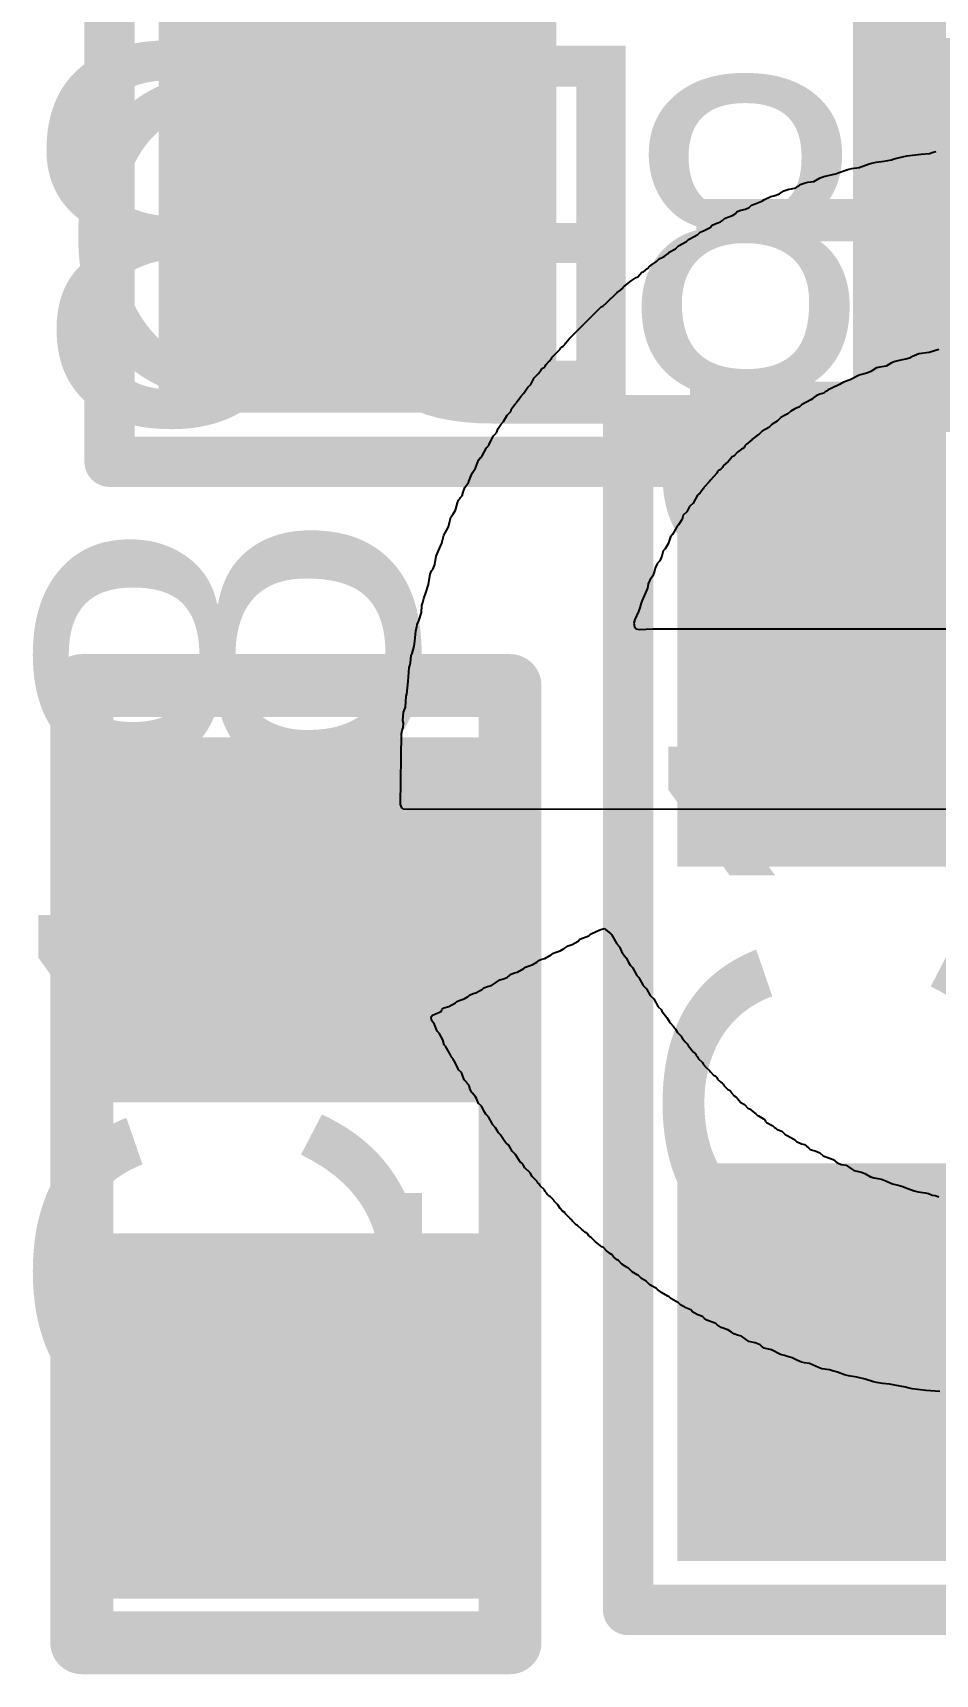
# Model space of a CAD drawing. Header units: inches. Extents: x -0.3 to 12.2, y -3.2 to 4.4.
# Drawn here: x 2.9013 to 2.973, y 1.6735 to 1.8039 of the extents above; entities that cross this region are included whole.
import ezdxf

# ---------------------------------------------------------------- set-up
doc = ezdxf.new("R2010")
doc.units = ezdxf.units.IN
doc.header["$MEASUREMENT"] = 0
for name, color, linetype in [('Board Layer Stack Bottom Overlay', 54, 'Continuous'), ('FAB', 56, 'Continuous'), ('Top Assembly', 6, 'Continuous'), ('Top Overlay', 2, 'Continuous'), ('Top Paste', 8, 'Continuous'), ('Top Solder', 216, 'Continuous'), ('TOP_L1', 1, 'Continuous')]:
    doc.layers.add(name, color=color, linetype=linetype)
doc.styles.add('Arial', font='', dxfattribs={"height": 0.2})
doc.styles.get('Arial').set_extended_font_data('Arial')

# ---------------------------------------------------------------- blocks, each defined once
blk = doc.blocks.new('C0402_278')
at = {"layer": 'Top Paste'}
for points in [[(-0.031, -0.0125), (-0.031, 0.0125), (-0.006, 0.0125), (-0.006, -0.0125)], [(0.0084, -0.0125), (0.0084, 0.0125), (0.0334, 0.0125), (0.0334, -0.0125)]]:
    blk.add_hatch(color=8, dxfattribs=at).paths.add_polyline_path(points)
at = {"layer": 'Top Solder'}
for points in [[(-0.033, -0.0145), (-0.033, 0.0145), (-0.004, 0.0145), (-0.004, -0.0145)], [(0.0064, -0.0145), (0.0064, 0.0145), (0.0354, 0.0145), (0.0354, -0.0145)]]:
    blk.add_hatch(color=216, dxfattribs=at).paths.add_polyline_path(points)
at = {"layer": 'TOP_L1'}
for points in [[(-0.031, -0.0125), (-0.031, 0.0125), (-0.006, 0.0125), (-0.006, -0.0125)], [(0.0084, -0.0125), (0.0084, 0.0125), (0.0334, 0.0125), (0.0334, -0.0125)]]:
    blk.add_hatch(color=1, dxfattribs=at).paths.add_polyline_path(points)
at = {"layer": 'Top Assembly'}
for points in [[(-0.0365, 0.017, 0.005, 0.005, 0), (0.0395, 0.017, 0.005, 0.005, 0)], [(-0.0365, 0.017, 0.005, 0.005, 0), (-0.0365, -0.017, 0.005, 0.005, 0)], [(0.0395, 0.017, 0.005, 0.005, 0), (0.0395, -0.017, 0.005, 0.005, 0)], [(-0.0365, -0.017, 0.005, 0.005, 0), (0.0395, -0.017, 0.005, 0.005, 0)]]:
    blk.add_lwpolyline(points, format="xyseb", dxfattribs=at)
for points in [[(-0.03775, 0.017, 0.0025, 0.0025, 1), (-0.03525, 0.017, 0.0025, 0.0025, 1)], [(-0.03775, 0.017, 0.0025, 0.0025, 1), (-0.03525, 0.017, 0.0025, 0.0025, 1)], [(0.03825, 0.017, 0.0025, 0.0025, 1), (0.04075, 0.017, 0.0025, 0.0025, 1)], [(0.03825, 0.017, 0.0025, 0.0025, 1), (0.04075, 0.017, 0.0025, 0.0025, 1)], [(-0.03775, -0.017, 0.0025, 0.0025, 1), (-0.03525, -0.017, 0.0025, 0.0025, 1)], [(-0.03775, -0.017, 0.0025, 0.0025, 1), (-0.03525, -0.017, 0.0025, 0.0025, 1)], [(0.03825, -0.017, 0.0025, 0.0025, 1), (0.04075, -0.017, 0.0025, 0.0025, 1)], [(0.03825, -0.017, 0.0025, 0.0025, 1), (0.04075, -0.017, 0.0025, 0.0025, 1)]]:
    blk.add_lwpolyline(points, format="xyseb", close=True, dxfattribs=at)
at = {"layer": 'Top Overlay'}
for points in [[(-0.0365, 0.017, 0.005, 0.005, 0), (-0.0365, -0.017, 0.005, 0.005, 0)], [(-0.0365, 0.017, 0.005, 0.005, 0), (0.0365, 0.017, 0.005, 0.005, 0)], [(0.0365, 0.017, 0.005, 0.005, 0), (0.0395, 0.017, 0.005, 0.005, 0)], [(0.0395, 0.017, 0.005, 0.005, 0), (0.0395, -0.017, 0.005, 0.005, 0)], [(-0.0365, -0.017, 0.005, 0.005, 0), (0.0395, -0.017, 0.005, 0.005, 0)]]:
    blk.add_lwpolyline(points, format="xyseb", dxfattribs=at)
for points in [[(-0.03775, 0.017, 0.0025, 0.0025, 1), (-0.03525, 0.017, 0.0025, 0.0025, 1)], [(-0.03775, 0.017, 0.0025, 0.0025, 1), (-0.03525, 0.017, 0.0025, 0.0025, 1)], [(0.03525, 0.017, 0.0025, 0.0025, 1), (0.03775, 0.017, 0.0025, 0.0025, 1)], [(0.03525, 0.017, 0.0025, 0.0025, 1), (0.03775, 0.017, 0.0025, 0.0025, 1)], [(0.03825, 0.017, 0.0025, 0.0025, 1), (0.04075, 0.017, 0.0025, 0.0025, 1)], [(0.03825, 0.017, 0.0025, 0.0025, 1), (0.04075, 0.017, 0.0025, 0.0025, 1)], [(-0.03775, -0.017, 0.0025, 0.0025, 1), (-0.03525, -0.017, 0.0025, 0.0025, 1)], [(-0.03775, -0.017, 0.0025, 0.0025, 1), (-0.03525, -0.017, 0.0025, 0.0025, 1)], [(0.03825, -0.017, 0.0025, 0.0025, 1), (0.04075, -0.017, 0.0025, 0.0025, 1)], [(0.03825, -0.017, 0.0025, 0.0025, 1), (0.04075, -0.017, 0.0025, 0.0025, 1)]]:
    blk.add_lwpolyline(points, format="xyseb", close=True, dxfattribs=at)
at = {"layer": 'FAB', "style": 'Arial'}
blk.add_text('1', height=0.025, dxfattribs=at).set_placement((-0.0185, -0.01))
at = {"layer": 'Top Assembly', "style": 'Arial'}
blk.add_text('C18', height=0.03, dxfattribs=at).set_placement((-0.02322, -0.00956))
blk = doc.blocks.new('FB0603_304')
at = {"layer": 'Top Paste'}
for points in [[(-0.04134, 0.01772), (-0.01378, 0.01772), (-0.01378, -0.01772), (-0.04134, -0.01772)], [(0.01378, 0.01772), (0.04134, 0.01772), (0.04134, -0.01772), (0.01378, -0.01772)]]:
    blk.add_hatch(color=8, dxfattribs=at).paths.add_polyline_path(points)
at = {"layer": 'Top Solder'}
for points in [[(-0.04334, 0.01972), (-0.01178, 0.01972), (-0.01178, -0.01972), (-0.04334, -0.01972)], [(0.01178, 0.01972), (0.04334, 0.01972), (0.04334, -0.01972), (0.01178, -0.01972)]]:
    blk.add_hatch(color=216, dxfattribs=at).paths.add_polyline_path(points)
at = {"layer": 'TOP_L1'}
for points in [[(-0.04134, 0.01772), (-0.01378, 0.01772), (-0.01378, -0.01772), (-0.04134, -0.01772)], [(0.01378, 0.01772), (0.04134, 0.01772), (0.04134, -0.01772), (0.01378, -0.01772)]]:
    blk.add_hatch(color=1, dxfattribs=at).paths.add_polyline_path(points)
at = {"layer": 'Top Assembly'}
for points in [[(-0.04724, 0.02362, 0.004, 0.004, 0), (-0.04724, -0.02362, 0.004, 0.004, 0)], [(0.04724, 0.02362, 0.004, 0.004, 0), (-0.04724, 0.02362, 0.004, 0.004, 0)], [(0.04724, 0.02362, 0.004, 0.004, 0), (0.04724, -0.02362, 0.004, 0.004, 0)], [(0.04724, -0.02362, 0.004, 0.004, 0), (-0.04724, -0.02362, 0.004, 0.004, 0)]]:
    blk.add_lwpolyline(points, format="xyseb", dxfattribs=at)
for points in [[(-0.04824, 0.02362, 0.002, 0.002, 1), (-0.04624, 0.02362, 0.002, 0.002, 1)], [(-0.04824, 0.02362, 0.002, 0.002, 1), (-0.04624, 0.02362, 0.002, 0.002, 1)], [(0.04624, 0.02362, 0.002, 0.002, 1), (0.04824, 0.02362, 0.002, 0.002, 1)], [(0.04624, 0.02362, 0.002, 0.002, 1), (0.04824, 0.02362, 0.002, 0.002, 1)], [(-0.04824, -0.02362, 0.002, 0.002, 1), (-0.04624, -0.02362, 0.002, 0.002, 1)], [(-0.04824, -0.02362, 0.002, 0.002, 1), (-0.04624, -0.02362, 0.002, 0.002, 1)], [(0.04624, -0.02362, 0.002, 0.002, 1), (0.04824, -0.02362, 0.002, 0.002, 1)], [(0.04624, -0.02362, 0.002, 0.002, 1), (0.04824, -0.02362, 0.002, 0.002, 1)]]:
    blk.add_lwpolyline(points, format="xyseb", close=True, dxfattribs=at)
at = {"layer": 'Top Overlay'}
for points in [[(-0.04724, 0.02362, 0.004, 0.004, 0), (-0.04724, -0.02362, 0.004, 0.004, 0)], [(0.04724, 0.02362, 0.004, 0.004, 0), (-0.04724, 0.02362, 0.004, 0.004, 0)], [(0.04724, 0.02362, 0.004, 0.004, 0), (0.04724, -0.02362, 0.004, 0.004, 0)], [(0.04724, -0.02362, 0.004, 0.004, 0), (-0.04724, -0.02362, 0.004, 0.004, 0)]]:
    blk.add_lwpolyline(points, format="xyseb", dxfattribs=at)
for points in [[(-0.04824, 0.02362, 0.002, 0.002, 1), (-0.04624, 0.02362, 0.002, 0.002, 1)], [(-0.04824, 0.02362, 0.002, 0.002, 1), (-0.04624, 0.02362, 0.002, 0.002, 1)], [(0.04624, 0.02362, 0.002, 0.002, 1), (0.04824, 0.02362, 0.002, 0.002, 1)], [(0.04624, 0.02362, 0.002, 0.002, 1), (0.04824, 0.02362, 0.002, 0.002, 1)], [(-0.04824, -0.02362, 0.002, 0.002, 1), (-0.04624, -0.02362, 0.002, 0.002, 1)], [(-0.04824, -0.02362, 0.002, 0.002, 1), (-0.04624, -0.02362, 0.002, 0.002, 1)], [(0.04624, -0.02362, 0.002, 0.002, 1), (0.04824, -0.02362, 0.002, 0.002, 1)], [(0.04624, -0.02362, 0.002, 0.002, 1), (0.04824, -0.02362, 0.002, 0.002, 1)]]:
    blk.add_lwpolyline(points, format="xyseb", close=True, dxfattribs=at)
at = {"layer": 'Top Assembly', "style": 'Arial'}
blk.add_text('FB3', height=0.03, dxfattribs=at).set_placement((-0.02276, -0.00941))
blk = doc.blocks.new('C0603_402')
at = {"layer": 'Top Paste'}
for points in [[(-0.04134, 0.01772), (-0.01378, 0.01772), (-0.01378, -0.01772), (-0.04134, -0.01772)], [(0.01378, 0.01772), (0.04134, 0.01772), (0.04134, -0.01772), (0.01378, -0.01772)]]:
    blk.add_hatch(color=8, dxfattribs=at).paths.add_polyline_path(points)
at = {"layer": 'Top Solder'}
for points in [[(-0.04334, 0.01972), (-0.01178, 0.01972), (-0.01178, -0.01972), (-0.04334, -0.01972)], [(0.01178, 0.01972), (0.04334, 0.01972), (0.04334, -0.01972), (0.01178, -0.01972)]]:
    blk.add_hatch(color=216, dxfattribs=at).paths.add_polyline_path(points)
at = {"layer": 'TOP_L1'}
for points in [[(-0.04134, 0.01772), (-0.01378, 0.01772), (-0.01378, -0.01772), (-0.04134, -0.01772)], [(0.01378, 0.01772), (0.04134, 0.01772), (0.04134, -0.01772), (0.01378, -0.01772)]]:
    blk.add_hatch(color=1, dxfattribs=at).paths.add_polyline_path(points)
at = {"layer": 'Top Assembly'}
for points in [[(-0.04724, 0.02362, 0.004, 0.004, 0), (0.04724, 0.02362, 0.004, 0.004, 0)], [(-0.04724, 0.02362, 0.004, 0.004, 0), (-0.04724, -0.02362, 0.004, 0.004, 0)], [(0.04724, 0.02362, 0.004, 0.004, 0), (0.04724, -0.02362, 0.004, 0.004, 0)], [(-0.04724, -0.02362, 0.004, 0.004, 0), (0.04724, -0.02362, 0.004, 0.004, 0)]]:
    blk.add_lwpolyline(points, format="xyseb", dxfattribs=at)
for points in [[(-0.04824, 0.02362, 0.002, 0.002, 1), (-0.04624, 0.02362, 0.002, 0.002, 1)], [(-0.04824, 0.02362, 0.002, 0.002, 1), (-0.04624, 0.02362, 0.002, 0.002, 1)], [(0.04624, 0.02362, 0.002, 0.002, 1), (0.04824, 0.02362, 0.002, 0.002, 1)], [(0.04624, 0.02362, 0.002, 0.002, 1), (0.04824, 0.02362, 0.002, 0.002, 1)], [(-0.04824, -0.02362, 0.002, 0.002, 1), (-0.04624, -0.02362, 0.002, 0.002, 1)], [(-0.04824, -0.02362, 0.002, 0.002, 1), (-0.04624, -0.02362, 0.002, 0.002, 1)], [(0.04624, -0.02362, 0.002, 0.002, 1), (0.04824, -0.02362, 0.002, 0.002, 1)], [(0.04624, -0.02362, 0.002, 0.002, 1), (0.04824, -0.02362, 0.002, 0.002, 1)]]:
    blk.add_lwpolyline(points, format="xyseb", close=True, dxfattribs=at)
at = {"layer": 'Top Overlay'}
for points in [[(-0.04724, 0.02362, 0.004, 0.004, 0), (-0.04724, -0.02362, 0.004, 0.004, 0)], [(-0.04724, 0.02362, 0.004, 0.004, 0), (0.04724, 0.02362, 0.004, 0.004, 0)], [(0.04724, 0.02362, 0.004, 0.004, 0), (0.04724, -0.02362, 0.004, 0.004, 0)], [(-0.04724, -0.02362, 0.004, 0.004, 0), (0.04724, -0.02362, 0.004, 0.004, 0)]]:
    blk.add_lwpolyline(points, format="xyseb", dxfattribs=at)
for points in [[(-0.04824, 0.02362, 0.002, 0.002, 1), (-0.04624, 0.02362, 0.002, 0.002, 1)], [(-0.04824, 0.02362, 0.002, 0.002, 1), (-0.04624, 0.02362, 0.002, 0.002, 1)], [(0.04624, 0.02362, 0.002, 0.002, 1), (0.04824, 0.02362, 0.002, 0.002, 1)], [(0.04624, 0.02362, 0.002, 0.002, 1), (0.04824, 0.02362, 0.002, 0.002, 1)], [(-0.04824, -0.02362, 0.002, 0.002, 1), (-0.04624, -0.02362, 0.002, 0.002, 1)], [(-0.04824, -0.02362, 0.002, 0.002, 1), (-0.04624, -0.02362, 0.002, 0.002, 1)], [(0.04624, -0.02362, 0.002, 0.002, 1), (0.04824, -0.02362, 0.002, 0.002, 1)], [(0.04624, -0.02362, 0.002, 0.002, 1), (0.04824, -0.02362, 0.002, 0.002, 1)]]:
    blk.add_lwpolyline(points, format="xyseb", close=True, dxfattribs=at)
at = {"layer": 'Top Assembly', "style": 'Arial'}
blk.add_text('C16', height=0.03, dxfattribs=at).set_placement((-0.0232, -0.00956))

msp = doc.modelspace()

# ---------------------------------------------------------------- linework, layer by layer
at = {"layer": 'Board Layer Stack Bottom Overlay'}
for p, q in [((2.96693, 1.79316), (2.96772, 1.79344)), ((2.96772, 1.79344), (2.96803, 1.79353)), ((2.96803, 1.79353), (2.96826, 1.79358)), ((2.96826, 1.79358), (2.96892, 1.79367)), ((2.96892, 1.79367), (2.96948, 1.79378)), ((2.96948, 1.79378), (2.96971, 1.79384)), ((2.96971, 1.79384), (2.97002, 1.79393)), ((2.97002, 1.79393), (2.97071, 1.7941)), ((2.97071, 1.7941), (2.97184, 1.79421)), ((2.97184, 1.79421), (2.97252, 1.79427)), ((2.97252, 1.79427), (2.97281, 1.79438)), ((2.97281, 1.79438), (2.97303, 1.79444)), ((2.96332, 1.79205), (2.96383, 1.79233)), ((2.96383, 1.79233), (2.96411, 1.79245)), ((2.96411, 1.79245), (2.96505, 1.79265)), ((2.96505, 1.79265), (2.96542, 1.79279)), ((2.96542, 1.79279), (2.96571, 1.7929)), ((2.96571, 1.7929), (2.9661, 1.79302)), ((2.9661, 1.79302), (2.96633, 1.79307)), ((2.96633, 1.79307), (2.96693, 1.79316)), ((2.9594, 1.79063), (2.95991, 1.79086)), ((2.95991, 1.79086), (2.96014, 1.79091)), ((2.96014, 1.79091), (2.96059, 1.79108)), ((2.96059, 1.79108), (2.96093, 1.79131)), ((2.96093, 1.79131), (2.96133, 1.79143)), ((2.96133, 1.79143), (2.96156, 1.79148)), ((2.96156, 1.79148), (2.9619, 1.79154)), ((2.9619, 1.79154), (2.96201, 1.79165)), ((2.96201, 1.79165), (2.96213, 1.79171)), ((2.96213, 1.79171), (2.96224, 1.79182)), ((2.96224, 1.79182), (2.96264, 1.79194)), ((2.96264, 1.79194), (2.96286, 1.79199)), ((2.96286, 1.79199), (2.96332, 1.79205)), ((2.95687, 1.78935), (2.95707, 1.78949)), ((2.95707, 1.78949), (2.95724, 1.78966)), ((2.95724, 1.78966), (2.95752, 1.78978)), ((2.95752, 1.78978), (2.95789, 1.78986)), ((2.95789, 1.78986), (2.95818, 1.78998)), ((2.95818, 1.78998), (2.95838, 1.79018)), ((2.95838, 1.79018), (2.95866, 1.79029)), ((2.95866, 1.79029), (2.9592, 1.79049)), ((2.9592, 1.79049), (2.9594, 1.79063)), ((2.95457, 1.78813), (2.95508, 1.78841)), ((2.95508, 1.78841), (2.95525, 1.78859)), ((2.95525, 1.78859), (2.95562, 1.78873)), ((2.95562, 1.78873), (2.9559, 1.78884)), ((2.9559, 1.78884), (2.95599, 1.78893)), ((2.95599, 1.78893), (2.9561, 1.78898)), ((2.9561, 1.78898), (2.95622, 1.7891)), ((2.95622, 1.7891), (2.9565, 1.78921)), ((2.9565, 1.78921), (2.95687, 1.78935)), ((2.95235, 1.78671), (2.95258, 1.78694)), ((2.95258, 1.78694), (2.95321, 1.78728)), ((2.95321, 1.78728), (2.95338, 1.78745)), ((2.95338, 1.78745), (2.95349, 1.78751)), ((2.95349, 1.78751), (2.95412, 1.78785)), ((2.95412, 1.78785), (2.95429, 1.78802)), ((2.95429, 1.78802), (2.95457, 1.78813)), ((2.95042, 1.7854), (2.95082, 1.78569)), ((2.95082, 1.78569), (2.95105, 1.78591)), ((2.95105, 1.78591), (2.95133, 1.78603)), ((2.95133, 1.78603), (2.95144, 1.78609)), ((2.95144, 1.78609), (2.95176, 1.78634)), ((2.95176, 1.78634), (2.95184, 1.78643)), ((2.95184, 1.78643), (2.95235, 1.78671)), ((2.94883, 1.78415), (2.94923, 1.78444)), ((2.94923, 1.78444), (2.94934, 1.78449)), ((2.94934, 1.78449), (2.94968, 1.78484)), ((2.94968, 1.78484), (2.9498, 1.78489)), ((2.9498, 1.78489), (2.95011, 1.78515)), ((2.95011, 1.78515), (2.95031, 1.78535)), ((2.95031, 1.78535), (2.95042, 1.7854)), ((2.94687, 1.78242), (2.9477, 1.78324)), ((2.9477, 1.78324), (2.94798, 1.78341)), ((2.94798, 1.78341), (2.94818, 1.78361)), ((2.94818, 1.78361), (2.94821, 1.7837)), ((2.94821, 1.7837), (2.94832, 1.78376)), ((2.94832, 1.78376), (2.94883, 1.78415)), ((2.94389, 1.77955), (2.94645, 1.78211)), ((2.94645, 1.78211), (2.94656, 1.78216)), ((2.94656, 1.78216), (2.94687, 1.78242)), ((2.94343, 1.77898), (2.94358, 1.77913)), ((2.94358, 1.77913), (2.94363, 1.77924)), ((2.94363, 1.77924), (2.94389, 1.77955)), ((2.94204, 1.77748), (2.9423, 1.77779)), ((2.9423, 1.77779), (2.9425, 1.77799)), ((2.9425, 1.77799), (2.94255, 1.7781)), ((2.94255, 1.7781), (2.94318, 1.77873)), ((2.94318, 1.77873), (2.94324, 1.77884)), ((2.94324, 1.77884), (2.94332, 1.77893)), ((2.94332, 1.77893), (2.94343, 1.77898)), ((2.96977, 1.77776), (2.96948, 1.77765)), ((2.96999, 1.77782), (2.96977, 1.77776)), ((2.97034, 1.77788), (2.96999, 1.77782)), ((2.97062, 1.77793), (2.97034, 1.77788)), ((2.97093, 1.77802), (2.97062, 1.77793)), ((2.97102, 1.7781), (2.97093, 1.77802)), ((2.9713, 1.77822), (2.97102, 1.7781)), ((2.97167, 1.77836), (2.9713, 1.77822)), ((2.97247, 1.77847), (2.97167, 1.77836)), ((2.97326, 1.7787), (2.97247, 1.77847)), ((2.94085, 1.77594), (2.94113, 1.77645)), ((2.94113, 1.77645), (2.94147, 1.7768)), ((2.94147, 1.7768), (2.94153, 1.77691)), ((2.94153, 1.77691), (2.94164, 1.77702)), ((2.94164, 1.77702), (2.9417, 1.77714)), ((2.9417, 1.77714), (2.94179, 1.77722)), ((2.94179, 1.77722), (2.9419, 1.77728)), ((2.9419, 1.77728), (2.94199, 1.77736)), ((2.94199, 1.77736), (2.94204, 1.77748)), ((2.96693, 1.77668), (2.96622, 1.77631)), ((2.96752, 1.77682), (2.96693, 1.77668)), ((2.96784, 1.77697), (2.96752, 1.77682)), ((2.96829, 1.77725), (2.96784, 1.77697)), ((2.96857, 1.77731), (2.96829, 1.77725)), ((2.96906, 1.77739), (2.96857, 1.77731)), ((2.96948, 1.77765), (2.96906, 1.77739)), ((2.94005, 1.77498), (2.94028, 1.77521)), ((2.94028, 1.77521), (2.94034, 1.77532)), ((2.94034, 1.77532), (2.94062, 1.77572)), ((2.94062, 1.77572), (2.94085, 1.77594)), ((2.9638, 1.77515), (2.96352, 1.77503)), ((2.96411, 1.77523), (2.9638, 1.77515)), ((2.96423, 1.77535), (2.96411, 1.77523)), ((2.96434, 1.7754), (2.96423, 1.77535)), ((2.96446, 1.77552), (2.96434, 1.7754)), ((2.96474, 1.77563), (2.96446, 1.77552)), ((2.96536, 1.77592), (2.96474, 1.77563)), ((2.96568, 1.77611), (2.96536, 1.77592)), ((2.96622, 1.77631), (2.96568, 1.77611)), ((2.93926, 1.77378), (2.93932, 1.77401)), ((2.93932, 1.77401), (2.93957, 1.77432)), ((2.93957, 1.77432), (2.93971, 1.77447)), ((2.93971, 1.77447), (2.93977, 1.77458)), ((2.93977, 1.77458), (2.94005, 1.77498)), ((2.96181, 1.77401), (2.9615, 1.77381)), ((2.96218, 1.77415), (2.96181, 1.77401)), ((2.96235, 1.77432), (2.96218, 1.77415)), ((2.96309, 1.77472), (2.96235, 1.77432)), ((2.96321, 1.77478), (2.96309, 1.77472)), ((2.96332, 1.77489), (2.96321, 1.77478)), ((2.96352, 1.77503), (2.96332, 1.77489)), ((2.93826, 1.77245), (2.93846, 1.77276)), ((2.93846, 1.77276), (2.93869, 1.77299)), ((2.93869, 1.77299), (2.93897, 1.7735)), ((2.93897, 1.7735), (2.93926, 1.77378)), ((2.96002, 1.77279), (2.95974, 1.77251)), ((2.96042, 1.77302), (2.96002, 1.77279)), ((2.96071, 1.7733), (2.96042, 1.77302)), ((2.96099, 1.77347), (2.96071, 1.7733)), ((2.96127, 1.77359), (2.96099, 1.77347)), ((2.9615, 1.77381), (2.96127, 1.77359)), ((2.93755, 1.77117), (2.93767, 1.77146)), ((2.93767, 1.77146), (2.93789, 1.77185)), ((2.93789, 1.77185), (2.93812, 1.77208)), ((2.93812, 1.77208), (2.93826, 1.77245)), ((2.95809, 1.77126), (2.95798, 1.7712)), ((2.95826, 1.77143), (2.95809, 1.77126)), ((2.95838, 1.77148), (2.95826, 1.77143)), ((2.9584, 1.77157), (2.95838, 1.77148)), ((2.95883, 1.77188), (2.9584, 1.77157)), ((2.95894, 1.77194), (2.95883, 1.77188)), ((2.95923, 1.77222), (2.95894, 1.77194)), ((2.95974, 1.77251), (2.95923, 1.77222)), ((2.9367, 1.76992), (2.93684, 1.77012)), ((2.93684, 1.77012), (2.93693, 1.77015)), ((2.93693, 1.77015), (2.93699, 1.77026)), ((2.93699, 1.77026), (2.93733, 1.77089)), ((2.93733, 1.77089), (2.9375, 1.77106)), ((2.9375, 1.77106), (2.93755, 1.77117)), ((2.9567, 1.77004), (2.95664, 1.76992)), ((2.95684, 1.77018), (2.9567, 1.77004)), ((2.95696, 1.77023), (2.95684, 1.77018)), ((2.95727, 1.77055), (2.95696, 1.77023)), ((2.95758, 1.7708), (2.95727, 1.77055)), ((2.95769, 1.77086), (2.95758, 1.7708)), ((2.95778, 1.77094), (2.95769, 1.77086)), ((2.95784, 1.77106), (2.95778, 1.77094)), ((2.95798, 1.7712), (2.95784, 1.77106)), ((2.93602, 1.76844), (2.93619, 1.7689)), ((2.93619, 1.7689), (2.93647, 1.7693)), ((2.93647, 1.7693), (2.9367, 1.76992)), ((2.95562, 1.7689), (2.95537, 1.76859)), ((2.95568, 1.76901), (2.95562, 1.7689)), ((2.95576, 1.7691), (2.95568, 1.76901)), ((2.95588, 1.76915), (2.95576, 1.7691)), ((2.95608, 1.76935), (2.95588, 1.76915)), ((2.95613, 1.76947), (2.95608, 1.76935)), ((2.95633, 1.76967), (2.95613, 1.76947)), ((2.95644, 1.76972), (2.95633, 1.76967)), ((2.95664, 1.76992), (2.95644, 1.76972)), ((2.93539, 1.76708), (2.93548, 1.76739)), ((2.93548, 1.76739), (2.93562, 1.76776)), ((2.93562, 1.76776), (2.93591, 1.76816)), ((2.93591, 1.76816), (2.93602, 1.76844)), ((2.95429, 1.76734), (2.95409, 1.76714)), ((2.95454, 1.76765), (2.95429, 1.76734)), ((2.9546, 1.76776), (2.95454, 1.76765)), ((2.95505, 1.76822), (2.9546, 1.76776)), ((2.95511, 1.76833), (2.95505, 1.76822)), ((2.95537, 1.76859), (2.95511, 1.76833)), ((2.93488, 1.76594), (2.93503, 1.76654)), ((2.93503, 1.76654), (2.93511, 1.76674)), ((2.93511, 1.76674), (2.93522, 1.76685)), ((2.93522, 1.76685), (2.93528, 1.76697)), ((2.93528, 1.76697), (2.93539, 1.76708)), ((2.95346, 1.76623), (2.95323, 1.76583)), ((2.95375, 1.76651), (2.95346, 1.76623)), ((2.95409, 1.76714), (2.95375, 1.76651)), ((2.93432, 1.76464), (2.93443, 1.76509)), ((2.93443, 1.76509), (2.93451, 1.7654)), ((2.93451, 1.7654), (2.93466, 1.7656)), ((2.93466, 1.7656), (2.93488, 1.76594)), ((2.95258, 1.76478), (2.95244, 1.76464)), ((2.95287, 1.76523), (2.95258, 1.76478)), ((2.95295, 1.76555), (2.95287, 1.76523)), ((2.95323, 1.76583), (2.95295, 1.76555)), ((2.9338, 1.76333), (2.93389, 1.76376)), ((2.93389, 1.76376), (2.93395, 1.76398)), ((2.93395, 1.76398), (2.93417, 1.76433)), ((2.93417, 1.76433), (2.93432, 1.76464)), ((2.95193, 1.76384), (2.95176, 1.76327)), ((2.9521, 1.76401), (2.95193, 1.76384)), ((2.95244, 1.76464), (2.9521, 1.76401)), ((2.93324, 1.76163), (2.93335, 1.76231)), ((2.93335, 1.76231), (2.93349, 1.76268)), ((2.93349, 1.76268), (2.9338, 1.76333)), ((2.95125, 1.76231), (2.9511, 1.76194)), ((2.95136, 1.76271), (2.95125, 1.76231)), ((2.95153, 1.76288), (2.95136, 1.76271)), ((2.95176, 1.76327), (2.95153, 1.76288)), ((2.93272, 1.76004), (2.93287, 1.76086)), ((2.93287, 1.76086), (2.93298, 1.76114)), ((2.93298, 1.76114), (2.93307, 1.76123)), ((2.93307, 1.76123), (2.93324, 1.76163)), ((2.95068, 1.76112), (2.95054, 1.76075)), ((2.95073, 1.76134), (2.95068, 1.76112)), ((2.95085, 1.76163), (2.95073, 1.76134)), ((2.95091, 1.76174), (2.95085, 1.76163)), ((2.9511, 1.76194), (2.95091, 1.76174)), ((2.93253, 1.75938), (2.93272, 1.76004)), ((2.95005, 1.75958), (2.94966, 1.75873)), ((2.95011, 1.75975), (2.95005, 1.75958)), ((2.95017, 1.76009), (2.95011, 1.75975)), ((2.95031, 1.7604), (2.95017, 1.76009)), ((2.95054, 1.76075), (2.95031, 1.7604)), ((2.93216, 1.75782), (2.93221, 1.75839)), ((2.93221, 1.75839), (2.93227, 1.75862)), ((2.93227, 1.75862), (2.93236, 1.75893)), ((2.93236, 1.75893), (2.93253, 1.75938)), ((2.9496, 1.7585), (2.94951, 1.75819)), ((2.94966, 1.75873), (2.9496, 1.7585)), ((2.93184, 1.75688), (2.93196, 1.75717)), ((2.93196, 1.75717), (2.93216, 1.75782)), ((2.94912, 1.75728), (2.94903, 1.75697)), ((2.94903, 1.75697), (2.94909, 1.75668)), ((2.9494, 1.75791), (2.94912, 1.75728)), ((2.94951, 1.75819), (2.9494, 1.75791)), ((2.93165, 1.75555), (2.93173, 1.75637)), ((2.93173, 1.75637), (2.93179, 1.75666)), ((2.93179, 1.75666), (2.93184, 1.75688)), ((2.94909, 1.75668), (2.94923, 1.75654)), ((2.94923, 1.75654), (2.94946, 1.75648)), ((2.94946, 1.75648), (2.95054, 1.75654)), ((2.95054, 1.75654), (2.98622, 1.75654)), ((2.9313, 1.75384), (2.93136, 1.75441)), ((2.93136, 1.75441), (2.93142, 1.75458)), ((2.93142, 1.75458), (2.93159, 1.75515)), ((2.93159, 1.75515), (2.93165, 1.75555)), ((2.93111, 1.75234), (2.93119, 1.75345)), ((2.93119, 1.75345), (2.93125, 1.75362)), ((2.93125, 1.75362), (2.9313, 1.75384)), ((2.93102, 1.75134), (2.93111, 1.75234)), ((2.93091, 1.75032), (2.93096, 1.75117)), ((2.93096, 1.75117), (2.93102, 1.75134)), ((2.93068, 1.74924), (2.93074, 1.74992)), ((2.93074, 1.74907), (2.93068, 1.74924)), ((2.93074, 1.74992), (2.93091, 1.75032)), ((2.93051, 1.74259), (2.93059, 1.74819)), ((2.93059, 1.74819), (2.93065, 1.74847)), ((2.93065, 1.74847), (2.93071, 1.7487)), ((2.93071, 1.7487), (2.93074, 1.74907)), ((2.93062, 1.74231), (2.93051, 1.74259)), ((2.93071, 1.74222), (2.93062, 1.74231)), ((3.0144, 1.74217), (2.93071, 1.74222)), ((2.94474, 1.73188), (2.94545, 1.73214)), ((2.94545, 1.73214), (2.94559, 1.73228)), ((2.94559, 1.73228), (2.94571, 1.73234)), ((2.94571, 1.73234), (2.94633, 1.73262)), ((2.94633, 1.73262), (2.94667, 1.73274)), ((2.94667, 1.73274), (2.94718, 1.73234)), ((2.94718, 1.73234), (2.94727, 1.73225)), ((2.94727, 1.73225), (2.94767, 1.73151)), ((2.94258, 1.73075), (2.94287, 1.73086)), ((2.94287, 1.73086), (2.94318, 1.73095)), ((2.94318, 1.73095), (2.94349, 1.73115)), ((2.94349, 1.73115), (2.94383, 1.73137)), ((2.94383, 1.73137), (2.94414, 1.73146)), ((2.94414, 1.73146), (2.9446, 1.73174)), ((2.9446, 1.73174), (2.94474, 1.73188)), ((2.94767, 1.73151), (2.94789, 1.73129)), ((2.94789, 1.73129), (2.94804, 1.73092)), ((2.94804, 1.73092), (2.94826, 1.73058)), ((2.9398, 1.72927), (2.94031, 1.72955)), ((2.94031, 1.72955), (2.94042, 1.72967)), ((2.94042, 1.72967), (2.94071, 1.72978)), ((2.94071, 1.72978), (2.94102, 1.72987)), ((2.94102, 1.72987), (2.94133, 1.73007)), ((2.94133, 1.73007), (2.94145, 1.73018)), ((2.94145, 1.73018), (2.94173, 1.73029)), ((2.94173, 1.73029), (2.94196, 1.73035)), ((2.94196, 1.73035), (2.94247, 1.73063)), ((2.94247, 1.73063), (2.94258, 1.73075)), ((2.94826, 1.73058), (2.94846, 1.73038)), ((2.94846, 1.73038), (2.94858, 1.73009)), ((2.94858, 1.73009), (2.94875, 1.72981)), ((2.94875, 1.72981), (2.94892, 1.72964)), ((2.94892, 1.72964), (2.94926, 1.72901)), ((2.93772, 1.72822), (2.93804, 1.72842)), ((2.93804, 1.72842), (2.93838, 1.72865)), ((2.93838, 1.72865), (2.93869, 1.72873)), ((2.93869, 1.72873), (2.93897, 1.72884)), ((2.93897, 1.72884), (2.93917, 1.72899)), ((2.93917, 1.72899), (2.93929, 1.7291)), ((2.93929, 1.7291), (2.93957, 1.72921)), ((2.93957, 1.72921), (2.9398, 1.72927)), ((2.94926, 1.72901), (2.94943, 1.72884)), ((2.94943, 1.72884), (2.94948, 1.72873)), ((2.94948, 1.72873), (2.94977, 1.72822)), ((2.93486, 1.72683), (2.93497, 1.72694)), ((2.93497, 1.72694), (2.93525, 1.72705)), ((2.93525, 1.72705), (2.93557, 1.72714)), ((2.93557, 1.72714), (2.93588, 1.72734)), ((2.93588, 1.72734), (2.93599, 1.72745)), ((2.93599, 1.72745), (2.93628, 1.72757)), ((2.93628, 1.72757), (2.9365, 1.72762)), ((2.9365, 1.72762), (2.93701, 1.72791)), ((2.93701, 1.72791), (2.93713, 1.72802)), ((2.93713, 1.72802), (2.93741, 1.72813)), ((2.93741, 1.72813), (2.93772, 1.72822)), ((2.94977, 1.72822), (2.95005, 1.72794)), ((2.95005, 1.72794), (2.95034, 1.72742)), ((2.95034, 1.72742), (2.95062, 1.72714)), ((2.95062, 1.72714), (2.95096, 1.72651)), ((2.93295, 1.72572), (2.93304, 1.72586)), ((2.93298, 1.72546), (2.93295, 1.72572)), ((2.93304, 1.72586), (2.93361, 1.72609)), ((2.93361, 1.72609), (2.93375, 1.72617)), ((2.93375, 1.72617), (2.9338, 1.72629)), ((2.9338, 1.72629), (2.93395, 1.72643)), ((2.93395, 1.72643), (2.93434, 1.72654)), ((2.93434, 1.72654), (2.93486, 1.72683)), ((2.95096, 1.72651), (2.95119, 1.72629)), ((2.95119, 1.72629), (2.95125, 1.72617)), ((2.95125, 1.72617), (2.95164, 1.72566)), ((2.95164, 1.72566), (2.95187, 1.72532)), ((2.93321, 1.72512), (2.93298, 1.72546)), ((2.93341, 1.72458), (2.93321, 1.72512)), ((2.93358, 1.72441), (2.93341, 1.72458)), ((2.93386, 1.7239), (2.93358, 1.72441)), ((2.95187, 1.72532), (2.95193, 1.72521)), ((2.95193, 1.72521), (2.95216, 1.72498)), ((2.95216, 1.72498), (2.95221, 1.72487)), ((2.95221, 1.72487), (2.95233, 1.72475)), ((2.95233, 1.72475), (2.9525, 1.72447)), ((2.9525, 1.72447), (2.95278, 1.72419)), ((2.93397, 1.7235), (2.93386, 1.7239)), ((2.93409, 1.72339), (2.93397, 1.7235)), ((2.93449, 1.72265), (2.93409, 1.72339)), ((2.95278, 1.72419), (2.95284, 1.72407)), ((2.95284, 1.72407), (2.95309, 1.72376)), ((2.95309, 1.72376), (2.95329, 1.72356)), ((2.95329, 1.72356), (2.95335, 1.72345)), ((2.95335, 1.72345), (2.95375, 1.72294)), ((2.93454, 1.72254), (2.93449, 1.72265)), ((2.93466, 1.72242), (2.93454, 1.72254)), ((2.93488, 1.72203), (2.93466, 1.72242)), ((2.93505, 1.72163), (2.93488, 1.72203)), ((2.95375, 1.72294), (2.95392, 1.72277)), ((2.95392, 1.72277), (2.95397, 1.72265)), ((2.95397, 1.72265), (2.95409, 1.72254)), ((2.95409, 1.72254), (2.95414, 1.72242)), ((2.95414, 1.72242), (2.95448, 1.72208)), ((2.95448, 1.72208), (2.95454, 1.72197)), ((2.95454, 1.72197), (2.9548, 1.72166)), ((2.93511, 1.72152), (2.93505, 1.72163)), ((2.93534, 1.72129), (2.93511, 1.72152)), ((2.93542, 1.72109), (2.93534, 1.72129)), ((2.93557, 1.72072), (2.93542, 1.72109)), ((2.93579, 1.72049), (2.93557, 1.72072)), ((2.93585, 1.72038), (2.93579, 1.72049)), ((2.9548, 1.72166), (2.95505, 1.72146)), ((2.95505, 1.72146), (2.95511, 1.72134)), ((2.95511, 1.72134), (2.95537, 1.72109)), ((2.95537, 1.72109), (2.95548, 1.72103)), ((2.95548, 1.72103), (2.95562, 1.72089)), ((2.95562, 1.72089), (2.95568, 1.72078)), ((2.95568, 1.72078), (2.95593, 1.72052)), ((2.95593, 1.72052), (2.95605, 1.72046)), ((2.95605, 1.72046), (2.95613, 1.72038)), ((2.93596, 1.72027), (2.93585, 1.72038)), ((2.93602, 1.72004), (2.93596, 1.72027)), ((2.93613, 1.71975), (2.93602, 1.72004)), ((2.93622, 1.71967), (2.93613, 1.71975)), ((2.93647, 1.71936), (2.93622, 1.71967)), ((2.93653, 1.71924), (2.93647, 1.71936)), ((2.9367, 1.71884), (2.93653, 1.71924)), ((2.95613, 1.72038), (2.95619, 1.72027)), ((2.95619, 1.72027), (2.9565, 1.71995)), ((2.9565, 1.71995), (2.95662, 1.7199)), ((2.95662, 1.7199), (2.9567, 1.71981)), ((2.9567, 1.71981), (2.95676, 1.7197)), ((2.95676, 1.7197), (2.95701, 1.71944)), ((2.95701, 1.71944), (2.95713, 1.71938)), ((2.95713, 1.71938), (2.95727, 1.71924)), ((2.95727, 1.71924), (2.95733, 1.71913)), ((2.95733, 1.71913), (2.95752, 1.71893)), ((2.93693, 1.71862), (2.9367, 1.71884)), ((2.93721, 1.71811), (2.93693, 1.71862)), ((2.93727, 1.71799), (2.93721, 1.71811)), ((2.9375, 1.71777), (2.93727, 1.71799)), ((2.95752, 1.71893), (2.95781, 1.71876)), ((2.95781, 1.71876), (2.95809, 1.71848)), ((2.95809, 1.71848), (2.95821, 1.71842)), ((2.95821, 1.71842), (2.95872, 1.71802)), ((2.95872, 1.71802), (2.95883, 1.71791)), ((2.95883, 1.71791), (2.95894, 1.71785)), ((2.95894, 1.71785), (2.95934, 1.71762)), ((2.93778, 1.71725), (2.9375, 1.71777)), ((2.93784, 1.71714), (2.93778, 1.71725)), ((2.93806, 1.71691), (2.93784, 1.71714)), ((2.93829, 1.71652), (2.93806, 1.71691)), ((2.93843, 1.71637), (2.93829, 1.71652)), ((2.95934, 1.71762), (2.95943, 1.71754)), ((2.95943, 1.71754), (2.95948, 1.71742)), ((2.95948, 1.71742), (2.95957, 1.71734)), ((2.95957, 1.71734), (2.96008, 1.71706)), ((2.96008, 1.71706), (2.96019, 1.71694)), ((2.96019, 1.71694), (2.96031, 1.71688)), ((2.96031, 1.71688), (2.96042, 1.71677)), ((2.96042, 1.71677), (2.96079, 1.71663)), ((2.96079, 1.71663), (2.96105, 1.71637)), ((2.9388, 1.71583), (2.93843, 1.71637)), ((2.93886, 1.71572), (2.9388, 1.71583)), ((2.939, 1.71558), (2.93886, 1.71572)), ((2.93912, 1.71552), (2.939, 1.71558)), ((2.93937, 1.71504), (2.93912, 1.71552)), ((2.96105, 1.71637), (2.96116, 1.71632)), ((2.96116, 1.71632), (2.96179, 1.71598)), ((2.96179, 1.71598), (2.96196, 1.71581)), ((2.96196, 1.71581), (2.96235, 1.71563)), ((2.96235, 1.71563), (2.96258, 1.71558)), ((2.96258, 1.71558), (2.96289, 1.71532)), ((2.96289, 1.71532), (2.96304, 1.71518)), ((2.93963, 1.71478), (2.93937, 1.71504)), ((2.94003, 1.71416), (2.93963, 1.71478)), ((2.94014, 1.7141), (2.94003, 1.71416)), ((2.94022, 1.71402), (2.94014, 1.7141)), ((2.94039, 1.71373), (2.94022, 1.71402)), ((2.96304, 1.71518), (2.96343, 1.71507)), ((2.96343, 1.71507), (2.9638, 1.71492)), ((2.9638, 1.71492), (2.96406, 1.71467)), ((2.96406, 1.71467), (2.96485, 1.71439)), ((2.96485, 1.71439), (2.96517, 1.71413)), ((2.96517, 1.71413), (2.96553, 1.71399)), ((2.96553, 1.71399), (2.96588, 1.71393)), ((2.96588, 1.71393), (2.96616, 1.71376)), ((2.94079, 1.71333), (2.94039, 1.71373)), ((2.94096, 1.71305), (2.94079, 1.71333)), ((2.94136, 1.71265), (2.94096, 1.71305)), ((2.94142, 1.71254), (2.94136, 1.71265)), ((2.96616, 1.71376), (2.9665, 1.71353)), ((2.9665, 1.71353), (2.9671, 1.71339)), ((2.9671, 1.71339), (2.96738, 1.71328)), ((2.96738, 1.71328), (2.96781, 1.71302)), ((2.96781, 1.71302), (2.96812, 1.71294)), ((2.96812, 1.71294), (2.96869, 1.71282)), ((2.96869, 1.71282), (2.96897, 1.71271)), ((2.96897, 1.71271), (2.96957, 1.71245)), ((2.94153, 1.71242), (2.94142, 1.71254)), ((2.94159, 1.71231), (2.94153, 1.71242)), ((2.94193, 1.71197), (2.94159, 1.71231)), ((2.94199, 1.71186), (2.94193, 1.71197)), ((2.9421, 1.71174), (2.94199, 1.71186)), ((2.94216, 1.71163), (2.9421, 1.71174)), ((2.9423, 1.71149), (2.94216, 1.71163)), ((2.94241, 1.71143), (2.9423, 1.71149)), ((2.94267, 1.71117), (2.94241, 1.71143)), ((2.96957, 1.71245), (2.97002, 1.71234)), ((2.97002, 1.71234), (2.97039, 1.71225)), ((2.97039, 1.71225), (2.97071, 1.71211)), ((2.97071, 1.71211), (2.97107, 1.71197)), ((2.97107, 1.71197), (2.9713, 1.71191)), ((2.9713, 1.71191), (2.97161, 1.71183)), ((2.97161, 1.71183), (2.97215, 1.71174)), ((2.97215, 1.71174), (2.97244, 1.71169)), ((2.97244, 1.71169), (2.97272, 1.71157)), ((2.97272, 1.71157), (2.97295, 1.71152)), ((2.97295, 1.71152), (2.97326, 1.71143)), ((2.94272, 1.71106), (2.94267, 1.71117)), ((2.94301, 1.71078), (2.94272, 1.71106)), ((2.94318, 1.71049), (2.94301, 1.71078)), ((2.94338, 1.71029), (2.94318, 1.71049)), ((2.94358, 1.71015), (2.94338, 1.71029)), ((2.94363, 1.71004), (2.94358, 1.71015)), ((2.94395, 1.70973), (2.94363, 1.71004)), ((2.94414, 1.70958), (2.94395, 1.70973)), ((2.9442, 1.70947), (2.94414, 1.70958)), ((2.94446, 1.70921), (2.9442, 1.70947)), ((2.94457, 1.70916), (2.94446, 1.70921)), ((2.94491, 1.70882), (2.94457, 1.70916)), ((2.94502, 1.70876), (2.94491, 1.70882)), ((2.9452, 1.70859), (2.94502, 1.70876)), ((2.94531, 1.70853), (2.9452, 1.70859)), ((2.94539, 1.70845), (2.94531, 1.70853)), ((2.94545, 1.70833), (2.94539, 1.70845)), ((2.94554, 1.70825), (2.94545, 1.70833)), ((2.94565, 1.70819), (2.94554, 1.70825)), ((2.94599, 1.70785), (2.94565, 1.70819)), ((2.9465, 1.70745), (2.94599, 1.70785)), ((2.94662, 1.7074), (2.9465, 1.70745)), ((2.94687, 1.70714), (2.94662, 1.7074)), ((2.94718, 1.70689), (2.94687, 1.70714)), ((2.9473, 1.70683), (2.94718, 1.70689)), ((2.94738, 1.70674), (2.9473, 1.70683)), ((2.94744, 1.70663), (2.94738, 1.70674)), ((2.9477, 1.70643), (2.94744, 1.70663)), ((2.94781, 1.70637), (2.9477, 1.70643)), ((2.94809, 1.70609), (2.94781, 1.70637)), ((2.94849, 1.70581), (2.94809, 1.70609)), ((2.9486, 1.70575), (2.94849, 1.70581)), ((2.94889, 1.70547), (2.9486, 1.70575)), ((2.94929, 1.70524), (2.94889, 1.70547)), ((2.9494, 1.70518), (2.94929, 1.70524)), ((2.94963, 1.70495), (2.9494, 1.70518)), ((2.95002, 1.70473), (2.94963, 1.70495)), ((2.95031, 1.70444), (2.95002, 1.70473)), ((2.95082, 1.70416), (2.95031, 1.70444)), ((2.95091, 1.70407), (2.95082, 1.70416)), ((2.95122, 1.70382), (2.95091, 1.70407)), ((2.95173, 1.70353), (2.95122, 1.70382)), ((2.95184, 1.70348), (2.95173, 1.70353)), ((2.95196, 1.70336), (2.95184, 1.70348)), ((2.95258, 1.70302), (2.95196, 1.70336)), ((2.95275, 1.70285), (2.95258, 1.70302)), ((2.95315, 1.70262), (2.95275, 1.70285)), ((2.95355, 1.70245), (2.95315, 1.70262)), ((2.95372, 1.70228), (2.95355, 1.70245)), ((2.95412, 1.70206), (2.95372, 1.70228)), ((2.9544, 1.70194), (2.95412, 1.70206)), ((2.95451, 1.70189), (2.9544, 1.70194)), ((2.95463, 1.70177), (2.95451, 1.70189)), ((2.95483, 1.70163), (2.95463, 1.70177)), ((2.95554, 1.70137), (2.95483, 1.70163)), ((2.95565, 1.70126), (2.95554, 1.70137)), ((2.95596, 1.70106), (2.95565, 1.70126)), ((2.9565, 1.70086), (2.95596, 1.70106)), ((2.95679, 1.70069), (2.9565, 1.70086)), ((2.95698, 1.70055), (2.95679, 1.70069)), ((2.95727, 1.70044), (2.95698, 1.70055)), ((2.95758, 1.70035), (2.95727, 1.70044)), ((2.95815, 1.69995), (2.95758, 1.70035)), ((2.95866, 1.69984), (2.95815, 1.69995)), ((2.95906, 1.69967), (2.95866, 1.69984)), ((2.95917, 1.69956), (2.95906, 1.69967)), ((2.95937, 1.69941), (2.95917, 1.69956)), ((2.95997, 1.69927), (2.95937, 1.69941)), ((2.96068, 1.6989), (2.95997, 1.69927)), ((2.96099, 1.69882), (2.96068, 1.6989)), ((2.96122, 1.69876), (2.96099, 1.69882)), ((2.96161, 1.69865), (2.96122, 1.69876)), ((2.96198, 1.69845), (2.96161, 1.69865)), ((2.96235, 1.69831), (2.96198, 1.69845)), ((2.96258, 1.69825), (2.96235, 1.69831)), ((2.96298, 1.69819), (2.96258, 1.69825)), ((2.96369, 1.69788), (2.96298, 1.69819)), ((2.96397, 1.69777), (2.96369, 1.69788)), ((2.96457, 1.69768), (2.96397, 1.69777)), ((2.9648, 1.69762), (2.96457, 1.69768)), ((2.96519, 1.69751), (2.9648, 1.69762)), ((2.96576, 1.69728), (2.96519, 1.69751)), ((2.96607, 1.6972), (2.96576, 1.69728)), ((2.96673, 1.69711), (2.96607, 1.6972)), ((2.96741, 1.69694), (2.96673, 1.69711)), ((2.96806, 1.69674), (2.96741, 1.69694)), ((2.96829, 1.69669), (2.96806, 1.69674)), ((2.96877, 1.6966), (2.96829, 1.69669)), ((2.96934, 1.69655), (2.96877, 1.6966)), ((2.97059, 1.69632), (2.96934, 1.69655)), ((2.9709, 1.69623), (2.97059, 1.69632)), ((2.97113, 1.69618), (2.9709, 1.69623)), ((2.97159, 1.69612), (2.97113, 1.69618)), ((2.97221, 1.69606), (2.97159, 1.69612)), ((2.97332, 1.69598), (2.97221, 1.69606))]:
    msp.add_line(p, q, dxfattribs=at)

# ---------------------------------------------------------------- block references
for name, p, rotation in [('FB0603_304', (2.95465, 1.79342), 180), ('C0603_402', (2.9722, 1.72586), 90), ('C0402_278', (2.9222, 1.71252), 90)]:
    msp.add_blockref(name, p, dxfattribs=dict(rotation=rotation))

# ---------------------------------------------------------------- texts
at = {"layer": 'Top Overlay', "style": 'Arial'}
msp.add_text('C18', height=0.025197, dxfattribs=at).set_placement((2.90313, 1.7751))

doc.saveas('drawing.dxf')
